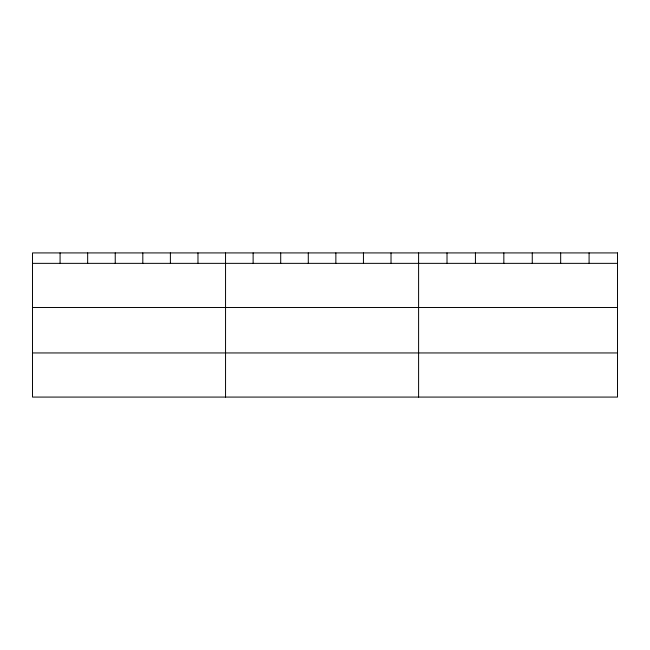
<?xml version="1.0" encoding="UTF-8"?>
<svg xmlns="http://www.w3.org/2000/svg" width="650" height="650" viewBox="0 0 650 650"><rect width="100%" height="100%" fill="white"/><g stroke="black" fill="none" stroke-linecap="round" stroke-linejoin="round"><path stroke-width="0.97" d="M32.5 263.356L617.5 263.356M32.5 307.483L617.5 307.483M32.5 352.95L617.5 352.95M589.087 252.923L589.087 263.356M560.674 252.923L560.674 263.356M532.261 252.923L532.261 263.356M503.839 252.923L503.839 263.356M475.426 252.923L475.426 263.356M447.013 252.923L447.013 263.356M418.6 252.923L418.6 397.077M391.024 252.923L391.024 263.356M363.439 252.923L363.439 263.356M335.863 252.923L335.863 263.356M308.287 252.923L308.287 263.356M280.711 252.923L280.711 263.356M253.126 252.923L253.126 263.356M225.55 252.923L225.55 397.077M197.974 252.923L197.974 263.356M170.389 252.923L170.389 263.356M142.813 252.923L142.813 263.356M115.237 252.923L115.237 263.356M87.661 252.923L87.661 263.356M60.076 252.923L60.076 263.356M617.5 252.923L32.5 252.923L32.5 397.077L617.5 397.077L617.5 252.923"/></g></svg>
